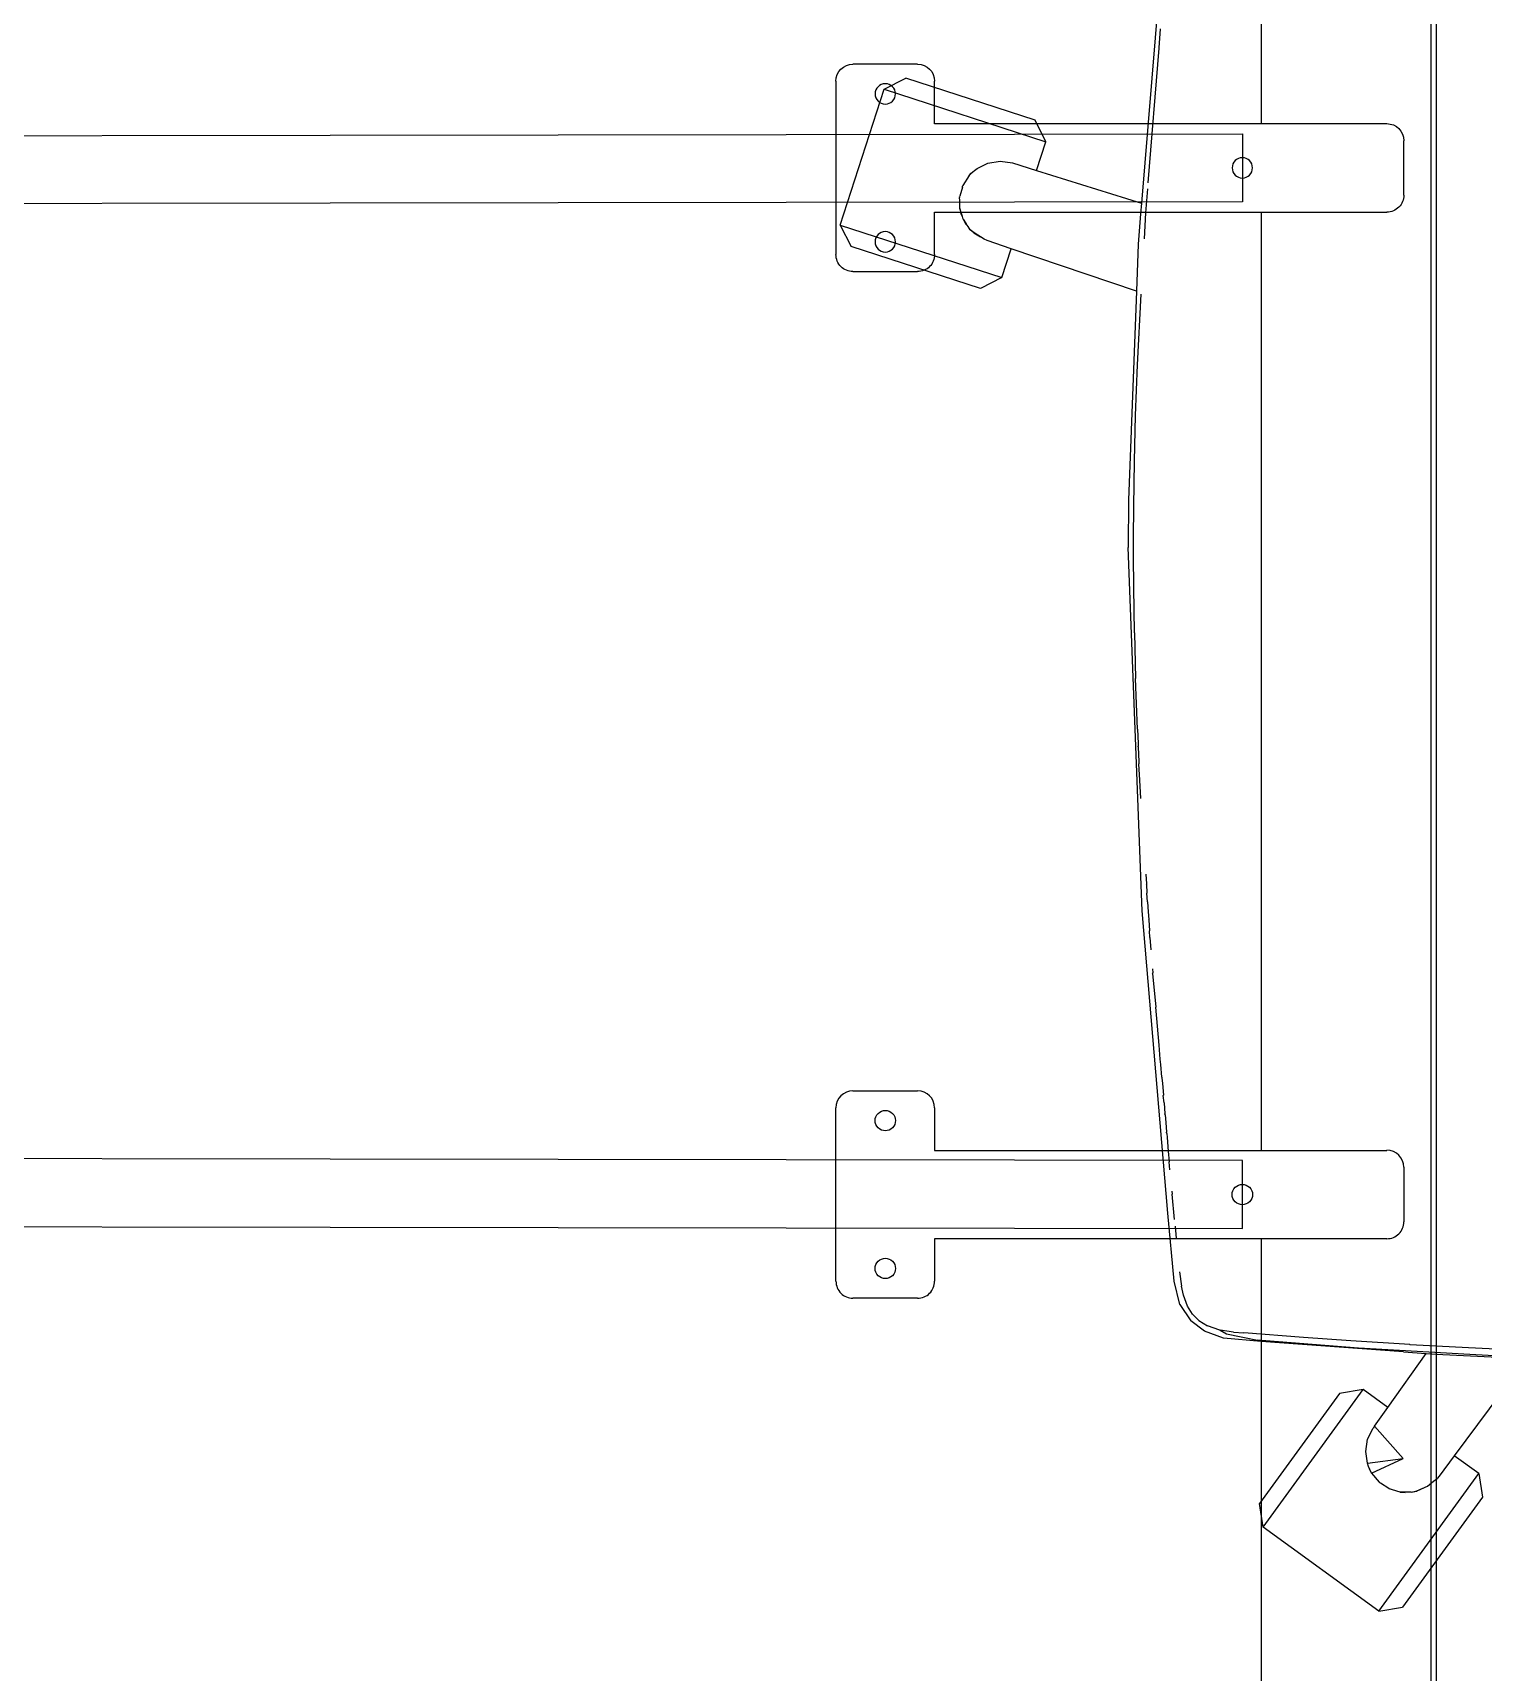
# Model space of a CAD drawing. Header units: millimetres. Extents: x 151130 to 215929, y 2134 to 34533.
# Drawn here: x 156992.3 to 157418.9, y 32191.7 to 32674 of the extents above; entities that cross this region are included whole.
import ezdxf

# ---------------------------------------------------------------- set-up
doc = ezdxf.new("R2010")
doc.units = ezdxf.units.MM
for name, color, linetype in [('2D', 7, 'Continuous'), ('MUEBLES', 8, 'Continuous'), ('OH CUBIERTA', 3, 'Continuous'), ('OH!-Furniture', 7, 'Continuous')]:
    doc.layers.add(name, color=color, linetype=linetype)

# ---------------------------------------------------------------- blocks, each defined once
blk = doc.blocks.new('CUR25.210120')
at = {"layer": 'OH CUBIERTA'}
blk.add_lwpolyline([(0, 0), (0, 1200), (2100, 1200), (2100, 0)], close=True, dxfattribs=at)
blk = doc.blocks.new('SP.LI.5LTD.120')
at = {"layer": '2D'}
for p, q in [((5, -597), (5, 597)), ((55, 433), (55, 164)), ((156, 181.5), (175, 181.5)), ((151, 164), (151, 176.5)), ((180, 176.5), (180, 125.5)), ((18, 164), (151, 164)), ((13, 143), (13, 159)), ((151, 138), (18, 138)), ((55, 138), (55, -138)), ((151, 125.5), (151, 138)), ((175, 120.5), (156, 120.5)), ((175, -120.5), (156, -120.5)), ((151, -125.5), (151, -138)), ((180, -176.5), (180, -125.5)), ((151, -138), (18, -138)), ((13, -143), (13, -159)), ((18, -164), (151, -164)), ((55, -164), (55, -433)), ((151, -164), (151, -176.5)), ((156, -181.5), (175, -181.5))]:
    blk.add_line(p, q, dxfattribs=at)
for centre, major_axis, start_param, end_param in [((156, 176.5), (-3.54, 3.54), -0.785398, 0.785398), ((175, 176.5), (3.54, 3.54), 5.497787, 7.068583), ((165.5, 172.75), (-2.12, 2.12), -0.785398, 5.497787), ((18, 159), (-3.54, 3.54), -0.785398, 0.785398), ((60.5, 151), (-2.12, 2.12), -0.785398, 5.497787), ((18, 143), (3.54, 3.54), 2.356194, 3.926991), ((165.5, 129.25), (-2.12, 2.12), -0.785398, 5.497787), ((156, 125.5), (3.54, 3.54), 2.356194, 3.926991), ((175, 125.5), (-3.54, 3.54), 2.356194, 3.926991)]:
    blk.add_ellipse(centre, major_axis=major_axis, ratio=1, start_param=start_param, end_param=end_param, dxfattribs=at)
at = {"layer": '2D', "extrusion": (0, 0, -1)}
for centre, major_axis, start_param, end_param in [((156, -125.5), (-3.54, 3.54), 5.497787, 7.068583), ((175, -125.5), (3.54, 3.54), -0.785398, 0.785398), ((165.5, -129.25), (2.12, 2.12), 2.356194490192319, 8.639379797371905), ((18, -143), (-3.54, 3.54), 5.497787, 7.068583), ((60.5, -151), (2.12, 2.12), 2.356194490192319, 8.639379797371905), ((18, -159), (3.54, 3.54), 2.356194, 3.926991), ((165.5, -172.75), (2.12, 2.12), 2.356194490192319, 8.639379797371905), ((156, -176.5), (3.54, 3.54), 2.356194, 3.926991), ((175, -176.5), (-3.54, 3.54), 2.356194, 3.926991)]:
    blk.add_ellipse(centre, major_axis=major_axis, ratio=1, start_param=start_param, end_param=end_param, dxfattribs=at)
blk = doc.blocks.new('SILLA YON')
for p, q in [((462.5, 304.11), (433.11, 263.66)), ((462.5, 304.11), (455.51, 303)), ((462.5, 304.11), (496.48, 279.42)), ((432, 270.64), (455.51, 303)), ((496.48, 279.42), (467.09, 238.97)), ((496.48, 279.42), (497.58, 272.44)), ((433.11, 263.66), (432, 270.64)), ((474.07, 240.08), (497.58, 272.44)), ((446.4, 265.92), (445.4, 265.11)), ((446.4, 265.92), (448.11, 267.41)), ((448.16, 267.36), (446.4, 265.92)), ((448.11, 267.41), (451.3, 268.85)), ((451.34, 268.73), (448.16, 267.36)), ((452.97, 269.14), (451.3, 268.85)), ((452.97, 269.14), (451.34, 268.73)), ((452.97, 269.14), (453.72, 269.14)), ((453.72, 269.14), (454.77, 269.26)), ((453.72, 269.14), (456.23, 269.12)), ((456.23, 269.12), (454.77, 269.26)), ((456.23, 269.12), (458.45, 268.44)), ((458.45, 268.44), (459.35, 268.2)), ((459.55, 268.1), (459.35, 268.2)), ((459.55, 268.1), (461.98, 266.49)), ((461.98, 266.49), (462.2, 266.39)), ((462.44, 266.18), (462.2, 266.39)), ((464.66, 263.51), (462.44, 266.18)), ((433.11, 263.66), (440.31, 258.42)), ((440.31, 258.42), (444.78, 264.43)), ((444.78, 264.43), (445.4, 265.11)), ((464.66, 263.51), (455.38, 259.2)), ((465.89, 260.66), (455.38, 259.2)), ((464.66, 263.51), (465.09, 262.74)), ((464.66, 263.51), (465.5, 261.57)), ((465.09, 262.74), (465.5, 261.57)), ((465.5, 261.57), (465.89, 260.66)), ((465.89, 260.66), (466.37, 257.18)), ((423.2, 235.45), (440.31, 258.42)), ((455.38, 259.2), (463.78, 249.7)), ((466.37, 257.18), (465.84, 253.57)), ((465.84, 253.57), (464.21, 250.31)), ((463.78, 249.7), (459.88, 244.21)), ((463.78, 249.7), (464.21, 250.31)), ((459.88, 244.21), (448.62, 228.31)), ((459.88, 244.21), (467.09, 238.97)), ((467.09, 238.97), (474.07, 240.08)), ((414.43, 229.79), (435.74, 228.69)), ((443.73, 228.62), (419.01, 229.82)), ((421.89, 227.4), (436.17, 226.71)), ((435.74, 228.69), (468.53, 226.74)), ((436.17, 226.71), (453.29, 225.76)), ((448.62, 228.31), (443.73, 228.62)), ((455.23, 227.91), (448.62, 228.31)), ((455.23, 227.91), (497.12, 224.81)), ((468.53, 226.74), (498.18, 224.45)), ((453.29, 225.76), (453.35, 225.75)), ((453.35, 225.75), (470.79, 224.64)), ((470.79, 224.64), (484.63, 223.67)), ((484.63, 223.67), (502.22, 222.3)), ((497.12, 224.81), (508.16, 223.86)), ((507.3, 222.6), (498.18, 224.45)), ((505.22, 222.06), (502.22, 222.3)), ((505.22, 222.06), (509.19, 221.46)), ((509.19, 221.46), (507.3, 222.6)), ((508.16, 223.86), (513.79, 221.83)), ((509.28, 221.45), (509.19, 221.46)), ((509.28, 221.45), (512.93, 220.22)), ((515.49, 218.65), (512.93, 220.22)), ((513.79, 221.83), (517.75, 218.76)), ((515.49, 218.65), (517.33, 216.79)), ((521.07, 213.9), (517.75, 218.76)), ((517.33, 216.79), (518.79, 214.45)), ((518.79, 214.45), (519.96, 211.21)), ((521.07, 213.9), (522.68, 207.1)), ((519.96, 211.21), (520.52, 208.5)), ((521.13, 204.36), (520.52, 208.5)), ((522.68, 207.1), (524.56, 187.04)), ((522.41, 190.9), (522.07, 194.49)), ((522.59, 188.98), (523.3, 181.45)), ((524.56, 187.04), (532.1, 98.1)), ((523.38, 180.56), (523.3, 181.45)), ((523.93, 174.36), (524.13, 172)), ((524.43, 168.87), (524.13, 172)), ((524.76, 164.8), (524.43, 168.87)), ((524.88, 163.6), (524.76, 164.8)), ((524.88, 163.6), (524.93, 163.36)), ((524.93, 163.36), (524.91, 163.27)), ((525.15, 160.4), (524.91, 163.27)), ((525.36, 158.16), (525.15, 160.4)), ((525.36, 158.16), (525.41, 157.89)), ((525.65, 154.65), (525.41, 157.89)), ((525.65, 154.65), (525.89, 152.47)), ((525.89, 152.47), (525.87, 152.38)), ((526.15, 148.97), (525.87, 152.38)), ((526.32, 147.22), (526.15, 148.97)), ((526.35, 147.09), (526.32, 147.22)), ((526.35, 147.09), (526.64, 143.32)), ((526.64, 143.32), (526.79, 141.74)), ((526.79, 141.74), (527.14, 137.69)), ((527.14, 137.69), (528.12, 126.43)), ((529.04, 116.56), (528.12, 126.43)), ((529.04, 116.56), (529.01, 116.39)), ((529.11, 115.22), (529.01, 116.39)), ((529.83, 105.98), (529.58, 109.65)), ((529.83, 105.98), (529.95, 104.05)), ((530.18, 100.83), (529.95, 104.05)), ((530.18, 100.83), (530.2, 100.72)), ((530.19, 100.68), (530.2, 100.72)), ((530.32, 98.47), (530.19, 100.68)), ((530.56, 95.47), (530.32, 98.47)), ((532.1, 98.1), (536.18, -8.78)), ((530.56, 95.47), (530.69, 92.91)), ((530.87, 90.32), (530.69, 92.91)), ((530.87, 90.32), (530.89, 90.22)), ((530.88, 90.18), (530.89, 90.22)), ((531.06, 87.34), (530.88, 90.18)), ((532.53, 65.05), (532.79, 59.68)), ((532.79, 59.68), (533.05, 54.94)), ((533.04, 54.32), (533.05, 54.94)), ((533.26, 49.9), (533.04, 54.32)), ((533.26, 49.9), (533.29, 49.66)), ((533.28, 49.58), (533.29, 49.66)), ((533.3, 48.94), (533.28, 49.58)), ((533.5, 44.72), (533.3, 48.94)), ((533.5, 44.72), (534.03, 29.8)), ((534.36, 16.37), (534.03, 29.8)), ((534.36, 16.37), (534.56, 2.93)), ((534.56, 2.93), (534.59, -0.1)), ((534.59, -0.1), (534.61, -3.12)), ((534.61, -3.12), (534.62, -6.15)), ((534.62, -6.15), (534.62, -8.89)), ((534.62, -8.89), (534.62, -11.63)), ((536.11, -22.7), (536.18, -8.78)), ((534.62, -11.63), (534.61, -14.65)), ((534.59, -17.68), (534.56, -20.71)), ((534.61, -14.65), (534.59, -17.68)), ((533.79, -84.17), (536.11, -22.7)), ((534.56, -20.71), (534.36, -34.15)), ((534.36, -34.15), (534.03, -47.57)), ((534.03, -47.57), (533.5, -62.5)), ((533.5, -62.5), (532.36, -83.27)), ((533.27, -98.01), (533.79, -84.17)), ((533.79, -84.17), (570.62, -96.62)), ((573.38, -88.15), (579.68, -84.94)), ((579.68, -84.94), (617.72, -97.3)), ((573.38, -88.15), (570.62, -96.62)), ((620.93, -103.6), (573.38, -88.15)), ((531.47, -99.49), (531.05, -107.19)), ((532.62, -106.85), (533.27, -98.01)), ((570.62, -96.62), (577.71, -99.02)), ((577.71, -99.02), (578.55, -99.4)), ((578.55, -99.4), (579.63, -100.09)), ((581.58, -101.27), (579.63, -100.09)), ((579.63, -100.09), (581.55, -101.33)), ((581.58, -101.27), (582.65, -102.2)), ((620.93, -103.6), (617.72, -97.3)), ((581.55, -101.33), (582.65, -102.2)), ((582.65, -102.2), (583.31, -103.17)), ((583.94, -103.86), (583.31, -103.17)), ((583.31, -103.17), (583.83, -103.93)), ((584.73, -105.35), (583.83, -103.93)), ((584.73, -105.35), (583.94, -103.86)), ((584.73, -105.35), (584.96, -106.06)), ((584.96, -106.06), (585.39, -107.03)), ((584.96, -106.06), (585.72, -108.45)), ((620.93, -103.6), (607.95, -143.55)), ((524.35, -206.72), (532.35, -110.02)), ((531.05, -107.19), (530.48, -114.27)), ((532.35, -110.02), (532.62, -106.85)), ((563.15, -119.63), (532.35, -110.02)), ((585.72, -108.45), (585.39, -107.03)), ((585.72, -108.45), (585.76, -110.78)), ((585.76, -110.78), (585.8, -111.71)), ((582.98, -118.21), (584.84, -115.27)), ((584.84, -115.27), (584.97, -114.98)), ((584.99, -114.74), (584.97, -114.98)), ((584.99, -114.74), (585.72, -112.12)), ((585.78, -111.91), (585.72, -112.12)), ((585.78, -111.91), (585.8, -111.71)), ((530.34, -116.04), (527.14, -155.64)), ((563.15, -119.63), (560.4, -128.1)), ((570.29, -121.86), (563.15, -119.63)), ((580.66, -120.25), (577.49, -121.79)), ((581.4, -119.61), (580.66, -120.25)), ((582.98, -118.21), (581.4, -119.61)), ((582.39, -118.85), (581.4, -119.61)), ((582.98, -118.21), (582.39, -118.85)), ((573.9, -122.4), (570.29, -121.86)), ((577.49, -121.79), (573.9, -122.4)), ((560.4, -128.1), (563.61, -134.4)), ((607.95, -143.55), (560.4, -128.1)), ((563.61, -134.4), (601.65, -146.76)), ((607.95, -143.55), (601.65, -146.76)), ((527.14, -155.68), (526.68, -161.35))]:
    blk.add_line(p, q)
blk = doc.blocks.new('MR12')
at = {"layer": 'MUEBLES'}
for points in [[(-57, -459.04), (-2069.5, -462), (-2069.5, -442), (-57, -439.04)], [(-57, -741.04), (-2069.5, -738.08), (-2069.5, -758.08), (-57, -761.04)]]:
    blk.add_lwpolyline(points, close=True, dxfattribs=at)
at = {"xscale": -1}
blk.add_blockref('SP.LI.5LTD.120', (3.5, -600.04), dxfattribs=at)
at = {"layer": 'OH CUBIERTA'}
blk.add_blockref('CUR25.210120', (-2100, -1200), dxfattribs=at)
at = {"layer": 'OH!-Furniture', "rotation": 180}
blk.add_blockref('SILLA YON', (445.65, -569.45, -3132), dxfattribs=at)

msp = doc.modelspace()

# ---------------------------------------------------------------- block references
at = {"color": 5}
msp.add_blockref('MR12', (157405.04, 33083.3), dxfattribs=at)

doc.saveas('drawing.dxf')
